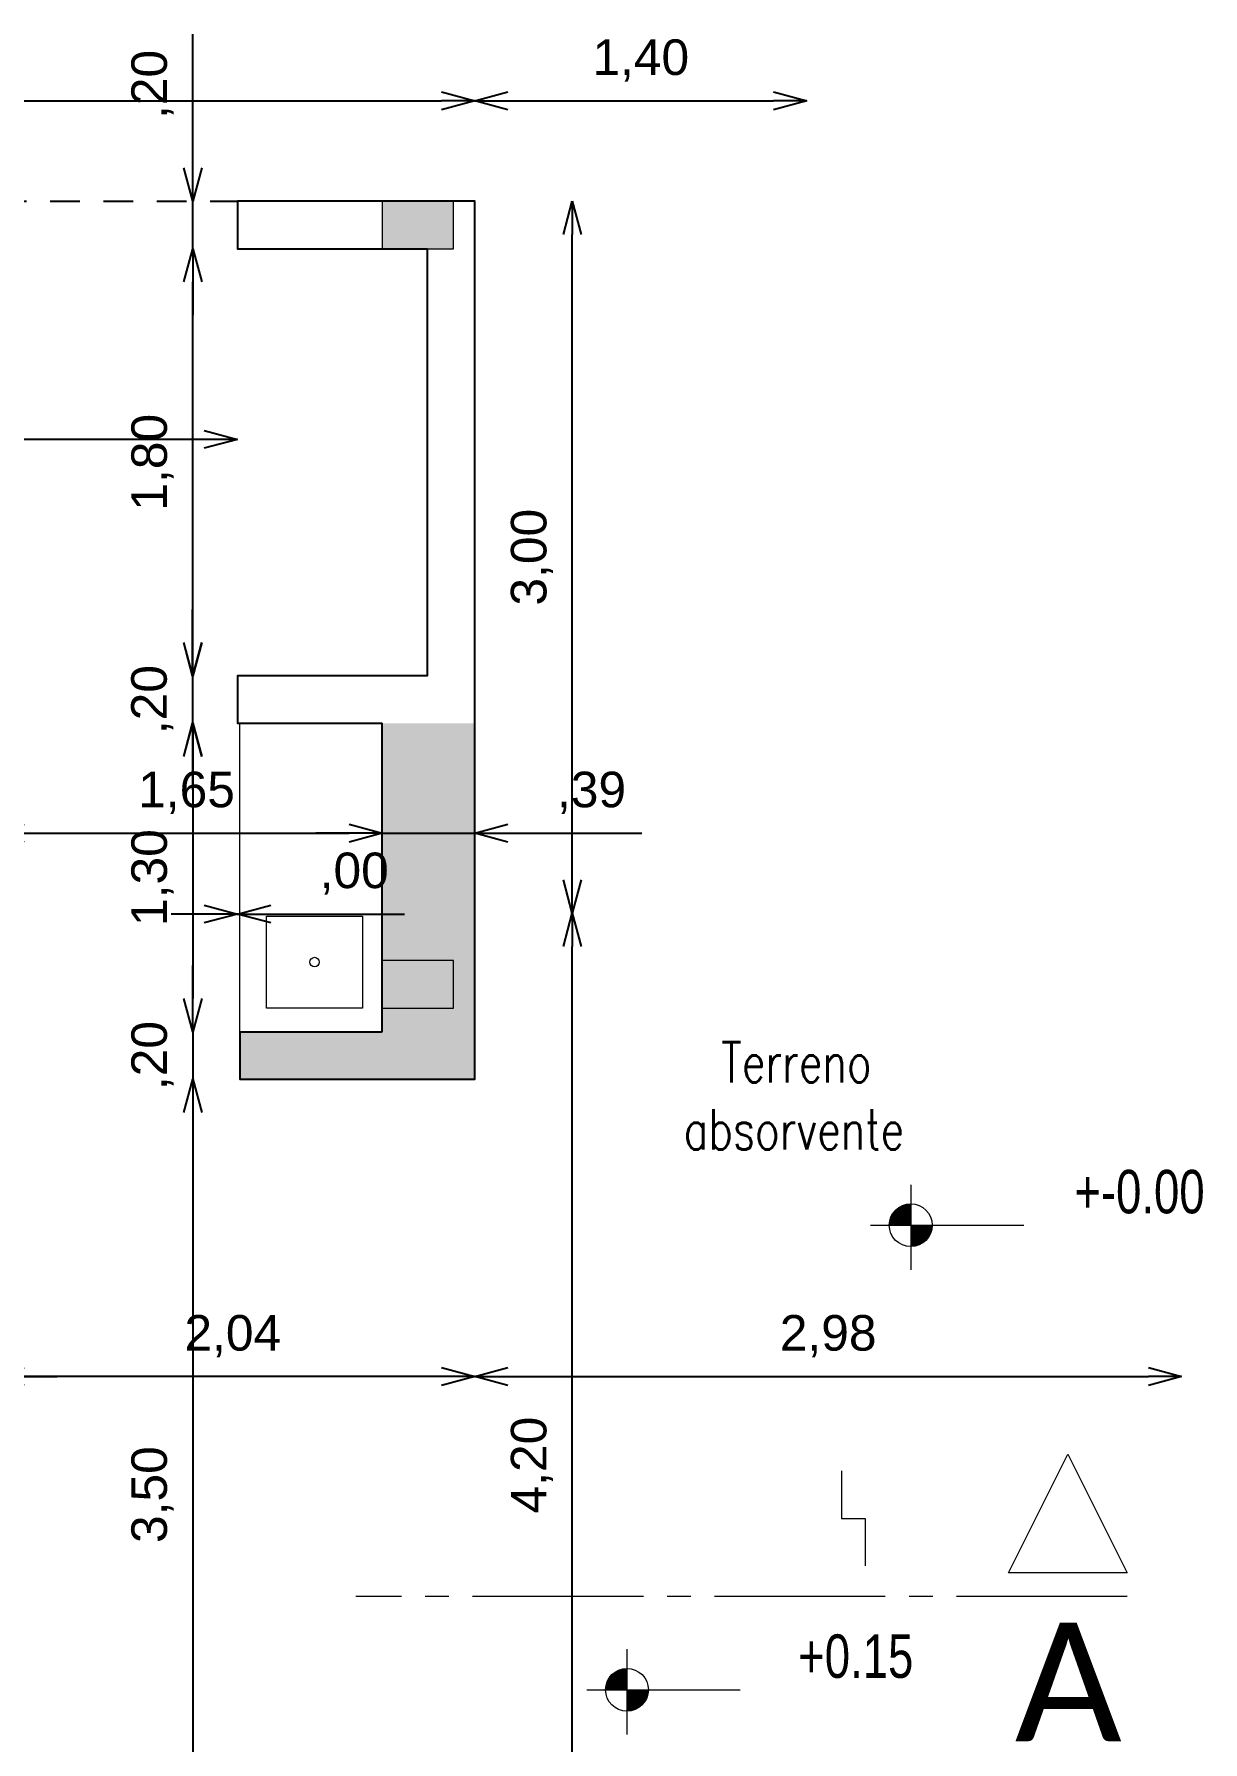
# Model space of a CAD drawing. Header units: millimetres. Extents: x 299 to 493, y -175 to -78.
# Drawn here: x 318.81 to 323.73, y -146.51 to -139.32 of the extents above; entities that cross this region are included whole.
import ezdxf

# ---------------------------------------------------------------- set-up
doc = ezdxf.new("R2010")
doc.units = ezdxf.units.MM
for name, pattern in [('ACAD_ISO04W100', [30, 24, -3, 0, -3]), ('HIDDEN2', [0.1875, 0.125, -0.0625]), ('JIS_02_1.0', [2, 1, -1])]:
    doc.linetypes.add(name, pattern=pattern)
for name, color, linetype, lineweight in [('0-COTAS', 11, 'Continuous', 15), ('0-EJES', 240, 'ACAD_ISO04W100', 20), ('0-EQUIPAMIENTO', 2, 'Continuous', 20), ('PILAR_HORMIGON', 2, 'Continuous', 20)]:
    doc.layers.add(name, color=color, linetype=linetype, lineweight=lineweight)
for name, color, linetype in [('0-ESTRUCTURA', 94, 'Continuous'), ('0-HATCH ROJO', 10, 'Continuous'), ('0-MUROS', 251, 'Continuous'), ('0-PROYECCIONES', 4, 'JIS_02_1.0'), ('0-TEXTO', 4, 'Continuous')]:
    doc.layers.add(name, color=color, linetype=linetype)
doc.styles.add('Arial', font='arial.ttf', dxfattribs={"height": 0.15})
doc.styles.add('DESLOC', font='arial.ttf', dxfattribs={"width": 0.75})
doc.styles.get("Standard").update_dxf_attribs({"font": 'arial.ttf'})
doc.dimstyles.new('CotaNº1', dxfattribs={"dimtxt": 0.15, "dimasz": 0.14, "dimexe": 0, "dimexo": 0.5, "dimgap": 0.08, "dimtad": 1, "dimzin": 4, "dimtxsty": 'Arial', "dimblk": 'OPEN30', "dimcen": 0.3, "dimse1": 1, "dimse2": 1, "dimaunit": 1, "dimazin": 0, "dimtfac": 1, "dimtmove": 0, "dimatfit": 2, "dimfxl": 1, "dimarcsym": 0})

# ---------------------------------------------------------------- blocks, each defined once
blk = doc.blocks.new('cota de nivel')
at = {"layer": '0-COTAS'}
for p, q in [((0, 0.1705), (0, -0.1878)), ((-0.1693, 0), (0.4766, 0))]:
    blk.add_line(p, q, dxfattribs=at)
at = {"layer": '0-COTAS', "const_width": 0.0902}
for points in [[(-0.0451, 0, -0.414214), (0, 0.0451, -0.414214)], [(0, -0.0451, 0.414214), (0.0451, 0, 0.414214)]]:
    blk.add_lwpolyline(points, format="xyb", dxfattribs=at)
at = {"layer": '0-COTAS'}
blk.add_circle((0, 0), 0.0902, dxfattribs=at)
blk = doc.blocks.new('_Open30')
at = {"color": 0, "linetype": 'ByBlock', "lineweight": -2}
for p, q in [((-1, 0.268), (0, 0)), ((0, 0), (-1, -0.268)), ((0, 0), (-1, 0))]:
    blk.add_line(p, q, dxfattribs=at)
blk = doc.blocks.new('*D126')
at = {"layer": '0-COTAS', "color": 0, "lineweight": -2, "transparency": 16777216}
for p, q in [((318.2834, -144.9731), (317.7195, -144.9731)), ((318.6234, -144.9731), (318.4234, -144.9731)), ((318.7634, -144.9731), (318.9034, -144.9731))]:
    blk.add_line(p, q, dxfattribs=at)
at = {"layer": 'Defpoints', "color": 0, "transparency": 16777216}
for p in [(318.4234, -144.9731), (318.4234, -144.9731), (318.6234, -144.9731)]:
    blk.add_point(p, dxfattribs=at)
at = {"layer": '0-COTAS', "color": 0, "lineweight": -2, "transparency": 16777216, "xscale": 0.14, "yscale": 0.14, "zscale": 0.14}
blk.add_blockref('_Open30', (318.4234, -144.9731), dxfattribs=at)
at = {"layer": '0-COTAS', "color": 0, "lineweight": -2, "transparency": 16777216, "xscale": 0.14, "yscale": 0.14, "zscale": 0.14, "rotation": 180}
blk.add_blockref('_Open30', (318.6234, -144.9731), dxfattribs=at)
at = {"layer": '0-COTAS', "color": 0, "transparency": 16777216, "insert": (317.9315, -144.8029), "char_height": 0.15, "attachment_point": 5, "style": 'Arial'}
blk.add_mtext(',20', dxfattribs=at)
blk = doc.blocks.new('*D127')
at = {"layer": '0-COTAS', "color": 0, "lineweight": -2, "transparency": 16777216}
blk.add_line((320.8034, -144.9731), (323.5034, -144.9731), dxfattribs=at)
at = {"layer": 'Defpoints', "color": 0, "transparency": 16777216}
for p in [(323.6434, -144.9731), (320.6634, -145.5707), (323.6434, -145.5707)]:
    blk.add_point(p, dxfattribs=at)
at = {"layer": '0-COTAS', "color": 0, "lineweight": -2, "transparency": 16777216, "xscale": 0.14, "yscale": 0.14, "zscale": 0.14, "rotation": 180}
blk.add_blockref('_Open30', (320.6634, -144.9731), dxfattribs=at)
at = {"layer": '0-COTAS', "color": 0, "lineweight": -2, "transparency": 16777216, "xscale": 0.14, "yscale": 0.14, "zscale": 0.14}
blk.add_blockref('_Open30', (323.6434, -144.9731), dxfattribs=at)
at = {"layer": '0-COTAS', "color": 0, "transparency": 16777216, "insert": (322.1534, -144.8029), "char_height": 0.15, "attachment_point": 5, "style": 'Arial'}
blk.add_mtext('2,98', dxfattribs=at)
blk = doc.blocks.new('*D149')
at = {"layer": '0-COTAS', "color": 0, "lineweight": -2, "transparency": 16777216}
blk.add_line((319.5234, -141.0244), (312.8634, -141.0244), dxfattribs=at)
at = {"layer": 'Defpoints', "color": 0, "transparency": 16777216}
for p in [(312.7234, -141.0244), (312.7234, -141.9485), (319.6634, -142.0207)]:
    blk.add_point(p, dxfattribs=at)
at = {"layer": '0-COTAS', "color": 0, "lineweight": -2, "transparency": 16777216, "xscale": 0.14, "yscale": 0.14, "zscale": 0.14, "rotation": 180}
blk.add_blockref('_Open30', (312.7234, -141.0244), dxfattribs=at)
at = {"layer": '0-COTAS', "color": 0, "lineweight": -2, "transparency": 16777216, "xscale": 0.14, "yscale": 0.14, "zscale": 0.14}
blk.add_blockref('_Open30', (319.6634, -141.0244), dxfattribs=at)
at = {"layer": '0-COTAS', "color": 0, "transparency": 16777216, "insert": (316.1934, -140.8542), "char_height": 0.15, "attachment_point": 5, "style": 'Arial'}
blk.add_mtext('6,94', dxfattribs=at)
blk = doc.blocks.new('*D265')
at = {"layer": '0-COTAS', "color": 0, "lineweight": -2, "transparency": 16777216}
for p, q in [((319.5234, -143.0244), (319.3834, -143.0244)), ((319.8034, -143.0244), (320.3673, -143.0244))]:
    blk.add_line(p, q, dxfattribs=at)
at = {"layer": 'Defpoints', "color": 0, "transparency": 16777216}
for p in [(319.6634, -142.0207), (319.6634, -142.2207), (319.6634, -143.0244)]:
    blk.add_point(p, dxfattribs=at)
at = {"layer": '0-COTAS', "color": 0, "lineweight": -2, "transparency": 16777216, "xscale": 0.14, "yscale": 0.14, "zscale": 0.14}
blk.add_blockref('_Open30', (319.6634, -143.0244), dxfattribs=at)
at = {"layer": '0-COTAS', "color": 0, "lineweight": -2, "transparency": 16777216, "xscale": 0.14, "yscale": 0.14, "zscale": 0.14, "rotation": 180}
blk.add_blockref('_Open30', (319.6634, -143.0244), dxfattribs=at)
at = {"layer": '0-COTAS', "color": 0, "transparency": 16777216, "insert": (320.1554, -142.8542), "char_height": 0.15, "attachment_point": 5, "style": 'Arial'}
blk.add_mtext(',00', dxfattribs=at)
blk = doc.blocks.new('*D266')
at = {"layer": '0-COTAS', "color": 0, "lineweight": -2, "transparency": 16777216}
for p, q in [((319.5234, -143.0244), (319.3834, -143.0244)), ((319.8034, -143.0244), (320.3673, -143.0244))]:
    blk.add_line(p, q, dxfattribs=at)
at = {"layer": 'Defpoints', "color": 0, "transparency": 16777216}
for p in [(319.6634, -140.2207), (319.6634, -142.2207), (319.6634, -143.0244)]:
    blk.add_point(p, dxfattribs=at)
at = {"layer": '0-COTAS', "color": 0, "lineweight": -2, "transparency": 16777216, "xscale": 0.14, "yscale": 0.14, "zscale": 0.14}
blk.add_blockref('_Open30', (319.6634, -143.0244), dxfattribs=at)
at = {"layer": '0-COTAS', "color": 0, "lineweight": -2, "transparency": 16777216, "xscale": 0.14, "yscale": 0.14, "zscale": 0.14, "rotation": 180}
blk.add_blockref('_Open30', (319.6634, -143.0244), dxfattribs=at)
at = {"layer": '0-COTAS', "color": 0, "transparency": 16777216, "insert": (320.1554, -142.8542), "char_height": 0.15, "attachment_point": 5, "style": 'Arial'}
blk.add_mtext(',00', dxfattribs=at)
blk = doc.blocks.new('*D150')
at = {"layer": '0-COTAS', "color": 0, "lineweight": -2, "transparency": 16777216}
for p, q in [((319.4749, -139.8807), (319.4749, -139.3168)), ((319.4749, -140.2207), (319.4749, -140.0207)), ((319.4749, -140.3607), (319.4749, -140.5007))]:
    blk.add_line(p, q, dxfattribs=at)
at = {"layer": 'Defpoints', "color": 0, "transparency": 16777216}
for p in [(318.8884, -140.0207), (319.4749, -140.0207), (318.8884, -140.2207)]:
    blk.add_point(p, dxfattribs=at)
at = {"layer": '0-COTAS', "color": 0, "lineweight": -2, "transparency": 16777216, "xscale": 0.14, "yscale": 0.14, "zscale": 0.14}
for p, rotation in [((319.4749, -140.0207), 270), ((319.4749, -140.2207), 90)]:
    blk.add_blockref('_Open30', p, dxfattribs=dict(at, rotation=rotation))
at = {"layer": '0-COTAS', "color": 0, "transparency": 16777216, "insert": (319.3047, -139.5287), "char_height": 0.15, "attachment_point": 5, "rotation": 90, "style": 'Arial'}
blk.add_mtext(',20', dxfattribs=at)
blk = doc.blocks.new('*D151')
at = {"layer": '0-COTAS', "color": 0, "lineweight": -2, "transparency": 16777216}
blk.add_line((319.4749, -142.3607), (319.4749, -143.3807), dxfattribs=at)
at = {"layer": 'Defpoints', "color": 0, "transparency": 16777216}
for p in [(318.9608, -142.2207), (319.4749, -143.5207), (320.2734, -143.5207)]:
    blk.add_point(p, dxfattribs=at)
at = {"layer": '0-COTAS', "color": 0, "lineweight": -2, "transparency": 16777216, "xscale": 0.14, "yscale": 0.14, "zscale": 0.14}
for p, rotation in [((319.4749, -142.2207), 90), ((319.4749, -143.5207), 270)]:
    blk.add_blockref('_Open30', p, dxfattribs=dict(at, rotation=rotation))
at = {"layer": '0-COTAS', "color": 0, "transparency": 16777216, "insert": (319.3047, -142.8707), "char_height": 0.15, "attachment_point": 5, "rotation": 90, "style": 'Arial'}
blk.add_mtext('1,30', dxfattribs=at)
blk = doc.blocks.new('*D152')
at = {"layer": '0-COTAS', "color": 0, "lineweight": -2, "transparency": 16777216}
for p, q in [((319.4741, -141.8807), (319.4741, -141.7407)), ((319.4741, -142.0207), (319.4741, -142.2207)), ((319.4741, -142.3607), (319.4741, -142.5007))]:
    blk.add_line(p, q, dxfattribs=at)
at = {"layer": 'Defpoints', "color": 0, "transparency": 16777216}
for p in [(319.6043, -142.0207), (319.4741, -142.2207), (319.6043, -142.2207)]:
    blk.add_point(p, dxfattribs=at)
at = {"layer": '0-COTAS', "color": 0, "lineweight": -2, "transparency": 16777216, "xscale": 0.14, "yscale": 0.14, "zscale": 0.14}
for p, rotation in [((319.4741, -142.0207), 270), ((319.4741, -142.2207), 90)]:
    blk.add_blockref('_Open30', p, dxfattribs=dict(at, rotation=rotation))
at = {"layer": '0-COTAS', "color": 0, "transparency": 16777216, "insert": (319.304, -142.1207), "char_height": 0.15, "attachment_point": 5, "rotation": 90, "style": 'Arial'}
blk.add_mtext(',20', dxfattribs=at)
blk = doc.blocks.new('*D153')
at = {"layer": '0-COTAS', "color": 0, "lineweight": -2, "transparency": 16777216}
blk.add_line((319.4749, -141.8807), (319.4749, -140.3607), dxfattribs=at)
at = {"layer": 'Defpoints', "color": 0, "transparency": 16777216}
for p in [(319.4749, -140.2207), (319.6043, -140.2207), (319.6043, -142.0207)]:
    blk.add_point(p, dxfattribs=at)
at = {"layer": '0-COTAS', "color": 0, "lineweight": -2, "transparency": 16777216, "xscale": 0.14, "yscale": 0.14, "zscale": 0.14}
for p, rotation in [((319.4749, -140.2207), 90), ((319.4749, -142.0207), 270)]:
    blk.add_blockref('_Open30', p, dxfattribs=dict(at, rotation=rotation))
at = {"layer": '0-COTAS', "color": 0, "transparency": 16777216, "insert": (319.3047, -141.1207), "char_height": 0.15, "attachment_point": 5, "rotation": 90, "style": 'Arial'}
blk.add_mtext('1,80', dxfattribs=at)
blk = doc.blocks.new('*D267')
at = {"layer": '0-COTAS', "color": 0, "lineweight": -2, "transparency": 16777216}
blk.add_line((320.5234, -144.9731), (318.7634, -144.9731), dxfattribs=at)
at = {"layer": 'Defpoints', "color": 0, "transparency": 16777216}
for p in [(318.6234, -143.7283), (320.6634, -143.8207), (318.6234, -144.9731)]:
    blk.add_point(p, dxfattribs=at)
at = {"layer": '0-COTAS', "color": 0, "lineweight": -2, "transparency": 16777216, "xscale": 0.14, "yscale": 0.14, "zscale": 0.14, "rotation": 180}
blk.add_blockref('_Open30', (318.6234, -144.9731), dxfattribs=at)
at = {"layer": '0-COTAS', "color": 0, "lineweight": -2, "transparency": 16777216, "xscale": 0.14, "yscale": 0.14, "zscale": 0.14}
blk.add_blockref('_Open30', (320.6634, -144.9731), dxfattribs=at)
at = {"layer": '0-COTAS', "color": 0, "transparency": 16777216, "insert": (319.6434, -144.8029), "char_height": 0.15, "attachment_point": 5, "style": 'Arial'}
blk.add_mtext('2,04', dxfattribs=at)
blk = doc.blocks.new('*D154')
at = {"layer": '0-COTAS', "color": 0, "lineweight": -2, "transparency": 16777216}
blk.add_line((319.4749, -143.8607), (319.4749, -147.0807), dxfattribs=at)
at = {"layer": 'Defpoints', "color": 0, "transparency": 16777216}
for p in [(319.6734, -143.7207), (319.4749, -147.2207), (319.6734, -147.2207)]:
    blk.add_point(p, dxfattribs=at)
at = {"layer": '0-COTAS', "color": 0, "lineweight": -2, "transparency": 16777216, "xscale": 0.14, "yscale": 0.14, "zscale": 0.14}
for p, rotation in [((319.4749, -143.7207), 90), ((319.4749, -147.2207), 270)]:
    blk.add_blockref('_Open30', p, dxfattribs=dict(at, rotation=rotation))
at = {"layer": '0-COTAS', "color": 0, "transparency": 16777216, "insert": (319.3047, -145.4707), "char_height": 0.15, "attachment_point": 5, "rotation": 90, "style": 'Arial'}
blk.add_mtext('3,50', dxfattribs=at)
blk = doc.blocks.new('*D168')
at = {"layer": '0-COTAS', "color": 0, "lineweight": -2, "transparency": 16777216}
blk.add_line((312.8634, -139.598), (320.5234, -139.598), dxfattribs=at)
at = {"layer": 'Defpoints', "color": 0, "transparency": 16777216}
for p in [(320.6634, -139.598), (312.7234, -139.9989), (320.6634, -139.9989)]:
    blk.add_point(p, dxfattribs=at)
at = {"layer": '0-COTAS', "color": 0, "lineweight": -2, "transparency": 16777216, "xscale": 0.14, "yscale": 0.14, "zscale": 0.14, "rotation": 180}
blk.add_blockref('_Open30', (312.7234, -139.598), dxfattribs=at)
at = {"layer": '0-COTAS', "color": 0, "lineweight": -2, "transparency": 16777216, "xscale": 0.14, "yscale": 0.14, "zscale": 0.14}
blk.add_blockref('_Open30', (320.6634, -139.598), dxfattribs=at)
at = {"layer": '0-COTAS', "color": 0, "transparency": 16777216, "insert": (316.6934, -139.4278), "char_height": 0.15, "attachment_point": 5, "style": 'Arial'}
blk.add_mtext('7,94', dxfattribs=at)
blk = doc.blocks.new('*D172')
at = {"layer": '0-COTAS', "color": 0, "lineweight": -2, "transparency": 16777216}
blk.add_line((320.8034, -139.598), (321.9234, -139.598), dxfattribs=at)
at = {"layer": 'Defpoints', "color": 0, "transparency": 16777216}
for p in [(320.6634, -139.598), (322.0634, -139.598), (322.0634, -139.598)]:
    blk.add_point(p, dxfattribs=at)
at = {"layer": '0-COTAS', "color": 0, "lineweight": -2, "transparency": 16777216, "xscale": 0.14, "yscale": 0.14, "zscale": 0.14, "rotation": 180}
blk.add_blockref('_Open30', (320.6634, -139.598), dxfattribs=at)
at = {"layer": '0-COTAS', "color": 0, "lineweight": -2, "transparency": 16777216, "xscale": 0.14, "yscale": 0.14, "zscale": 0.14}
blk.add_blockref('_Open30', (322.0634, -139.598), dxfattribs=at)
at = {"layer": '0-COTAS', "color": 0, "transparency": 16777216, "insert": (321.3634, -139.4278), "char_height": 0.15, "attachment_point": 5, "style": 'Arial'}
blk.add_mtext('1,40', dxfattribs=at)
blk = doc.blocks.new('*D409')
at = {"layer": '0-COTAS', "color": 0, "lineweight": -2, "transparency": 16777216}
blk.add_line((321.0748, -147.0807), (321.0748, -143.1607), dxfattribs=at)
at = {"layer": 'Defpoints', "color": 0, "transparency": 16777216}
for p in [(318.6234, -143.0207), (321.0748, -143.0207), (320.5734, -147.2207)]:
    blk.add_point(p, dxfattribs=at)
at = {"layer": '0-COTAS', "color": 0, "lineweight": -2, "transparency": 16777216, "xscale": 0.14, "yscale": 0.14, "zscale": 0.14}
for p, rotation in [((321.0748, -143.0207), 90), ((321.0748, -147.2207), 270)]:
    blk.add_blockref('_Open30', p, dxfattribs=dict(at, rotation=rotation))
at = {"layer": '0-COTAS', "color": 0, "transparency": 16777216, "insert": (320.9047, -145.3463), "char_height": 0.15, "attachment_point": 5, "rotation": 90, "style": 'Arial'}
blk.add_mtext('4,20', dxfattribs=at)
blk = doc.blocks.new('*D410')
at = {"layer": '0-COTAS', "color": 0, "lineweight": -2, "transparency": 16777216}
blk.add_line((321.0748, -142.8807), (321.0748, -140.1607), dxfattribs=at)
at = {"layer": 'Defpoints', "color": 0, "transparency": 16777216}
for p in [(318.6234, -140.0207), (321.0748, -140.0207), (318.6234, -143.0207)]:
    blk.add_point(p, dxfattribs=at)
at = {"layer": '0-COTAS', "color": 0, "lineweight": -2, "transparency": 16777216, "xscale": 0.14, "yscale": 0.14, "zscale": 0.14}
for p, rotation in [((321.0748, -140.0207), 90), ((321.0748, -143.0207), 270)]:
    blk.add_blockref('_Open30', p, dxfattribs=dict(at, rotation=rotation))
at = {"layer": '0-COTAS', "color": 0, "transparency": 16777216, "insert": (320.9047, -141.5207), "char_height": 0.15, "attachment_point": 5, "rotation": 90, "style": 'Arial'}
blk.add_mtext('3,00', dxfattribs=at)
blk = doc.blocks.new('*D414')
at = {"layer": '0-COTAS', "color": 0, "lineweight": -2, "transparency": 16777216}
blk.add_line((318.7634, -142.6835), (320.1334, -142.6835), dxfattribs=at)
at = {"layer": 'Defpoints', "color": 0, "transparency": 16777216}
for p in [(320.2734, -142.6835), (318.6234, -143.0207), (320.2734, -143.0207)]:
    blk.add_point(p, dxfattribs=at)
at = {"layer": '0-COTAS', "color": 0, "lineweight": -2, "transparency": 16777216, "xscale": 0.14, "yscale": 0.14, "zscale": 0.14, "rotation": 180}
blk.add_blockref('_Open30', (318.6234, -142.6835), dxfattribs=at)
at = {"layer": '0-COTAS', "color": 0, "lineweight": -2, "transparency": 16777216, "xscale": 0.14, "yscale": 0.14, "zscale": 0.14}
blk.add_blockref('_Open30', (320.2734, -142.6835), dxfattribs=at)
at = {"layer": '0-COTAS', "color": 0, "transparency": 16777216, "insert": (319.4484, -142.5134), "char_height": 0.15, "attachment_point": 5, "style": 'Arial'}
blk.add_mtext('1,65', dxfattribs=at)
blk = doc.blocks.new('*D386')
at = {"layer": '0-COTAS', "color": 0, "lineweight": -2, "transparency": 16777216}
for p, q in [((320.1334, -142.6835), (319.9934, -142.6835)), ((320.2734, -142.6835), (320.6634, -142.6835)), ((320.8034, -142.6835), (321.3681, -142.6835))]:
    blk.add_line(p, q, dxfattribs=at)
at = {"layer": 'Defpoints', "color": 0, "transparency": 16777216}
for p in [(320.6634, -142.5513), (320.2734, -142.6835), (320.6634, -142.6835)]:
    blk.add_point(p, dxfattribs=at)
at = {"layer": '0-COTAS', "color": 0, "lineweight": -2, "transparency": 16777216, "xscale": 0.14, "yscale": 0.14, "zscale": 0.14}
blk.add_blockref('_Open30', (320.2734, -142.6835), dxfattribs=at)
at = {"layer": '0-COTAS', "color": 0, "lineweight": -2, "transparency": 16777216, "xscale": 0.14, "yscale": 0.14, "zscale": 0.14, "rotation": 180}
blk.add_blockref('_Open30', (320.6634, -142.6835), dxfattribs=at)
at = {"layer": '0-COTAS', "color": 0, "transparency": 16777216, "insert": (321.1558, -142.5134), "char_height": 0.15, "attachment_point": 5, "style": 'Arial'}
blk.add_mtext(',39', dxfattribs=at)
blk = doc.blocks.new('*D387')
at = {"layer": '0-COTAS', "color": 0, "lineweight": -2, "transparency": 16777216}
for p, q in [((319.4749, -143.3807), (319.4749, -143.2407)), ((319.4749, -143.5207), (319.4749, -143.7207)), ((319.4749, -143.8607), (319.4749, -144.0007))]:
    blk.add_line(p, q, dxfattribs=at)
at = {"layer": 'Defpoints', "color": 0, "transparency": 16777216}
for p in [(319.6734, -143.5207), (319.4749, -143.7207), (319.6734, -143.7207)]:
    blk.add_point(p, dxfattribs=at)
at = {"layer": '0-COTAS', "color": 0, "lineweight": -2, "transparency": 16777216, "xscale": 0.14, "yscale": 0.14, "zscale": 0.14}
for p, rotation in [((319.4749, -143.5207), 270), ((319.4749, -143.7207), 90)]:
    blk.add_blockref('_Open30', p, dxfattribs=dict(at, rotation=rotation))
at = {"layer": '0-COTAS', "color": 0, "transparency": 16777216, "insert": (319.3047, -143.6207), "char_height": 0.15, "attachment_point": 5, "rotation": 90, "style": 'Arial'}
blk.add_mtext(',20', dxfattribs=at)

msp = doc.modelspace()

# ---------------------------------------------------------------- hatches: boundary and pattern name
at = {"layer": '0-ESTRUCTURA'}
h = msp.add_hatch(color=256, dxfattribs=at)
h.dxf.hatch_style = 1
h.paths.add_polyline_path([(313.0234, -140.0207), (312.7234, -140.0207), (312.7234, -140.2207), (313.0234, -140.2207)])
h.paths.add_polyline_path([(320.5734, -140.0207), (320.2734, -140.0207), (320.2734, -140.2207), (320.5734, -140.2207)])
h.paths.add_polyline_path([(312.2734, -143.0207), (311.8234, -143.0207), (311.8234, -143.2207), (312.2734, -143.2207)])
h.paths.add_polyline_path([(318.6234, -143.0207), (318.4234, -143.0207), (318.4234, -143.4107), (318.6234, -143.4107)])
h.paths.add_polyline_path([(320.5734, -143.2207), (320.2734, -143.2207), (320.2734, -143.4207), (320.5734, -143.4207)])
h.paths.add_polyline_path([(307.3234, -144.1707), (307.1234, -144.1707), (307.1234, -144.3707), (307.3234, -144.3707)])
h.paths.add_polyline_path([(311.9734, -147.2207), (311.8234, -147.2207), (311.8234, -147.5207), (311.9734, -147.5207)])
h.paths.add_polyline_path([(315.0234, -147.2207), (314.5234, -147.2207), (314.5234, -147.3707), (314.6234, -147.3707), (315.0234, -147.3707)])
h.paths.add_polyline_path([(320.5734, -147.2207), (320.2234, -147.2207), (320.2234, -147.3707), (320.5734, -147.3707)])
h.paths.add_polyline_path([(307.8234, -148.9707), (307.1234, -148.9707), (307.1234, -149.1707), (307.8234, -149.1707)])
h.paths.add_polyline_path([(311.9734, -148.9207), (311.8234, -148.9207), (311.8234, -149.1707), (311.9734, -149.1707)])
h.paths.add_polyline_path([(320.5734, -150.1707), (319.6734, -150.1707), (319.6734, -150.3707), (320.5734, -150.3707)])
h.paths.add_polyline_path([(311.1034, -151.2707), (310.9034, -151.2707), (310.9034, -151.4707), (311.1034, -151.4707)])
h.paths.add_polyline_path([(316.1734, -151.2707), (315.9734, -151.2707), (315.9734, -151.5207), (316.1734, -151.5207)])
h.paths.add_polyline_path([(316.1734, -153.3207), (315.9734, -153.3207), (315.9734, -153.5207), (316.1734, -153.5207)])
h.paths.add_polyline_path([(319.8734, -153.3207), (319.6734, -153.3207), (319.6734, -153.5207), (319.8734, -153.5207)])
at = {"layer": '0-HATCH ROJO'}
h = msp.add_hatch(color=256, dxfattribs=at)
h.dxf.hatch_style = 1
h.paths.add_polyline_path([(320.6634, -142.2207), (320.2734, -142.2207), (320.2734, -143.5207), (319.6734, -143.5207), (319.6734, -143.7207), (320.6634, -143.7207)])

# ---------------------------------------------------------------- linework, layer by layer
at = {"layer": '0-COTAS', "ltscale": 0.025}
for p, q in [((322.2096, -145.3707, 0.0414), (322.2096, -145.5707, 0.0414)), ((322.2096, -145.5707, 0.0414), (322.3096, -145.5707, 0.0414)), ((322.3096, -145.5707, 0.0414), (322.3096, -145.7707, 0.0414))]:
    msp.add_line(p, q, dxfattribs=at)
at = {"layer": '0-COTAS', "linetype": 'Continuous', "elevation": 0.0414, "flags": 128}
msp.add_lwpolyline([(323.1643, -145.3001), (323.4143, -145.8001), (322.9143, -145.8001), (323.1643, -145.3001)], dxfattribs=at)
at = {"layer": '0-EJES', "ltscale": 0.03}
msp.add_line((323.4143, -145.9001, 0.0414), (320.1615, -145.9001, 0.0414), dxfattribs=at)
at = {"layer": '0-EQUIPAMIENTO', "color": 2}
msp.add_line((319.6734, -143.5207, 0.0414), (319.6734, -142.2207, 0.0414), dxfattribs=at)
at = {"layer": '0-EQUIPAMIENTO', "color": 2, "elevation": 0.0414}
msp.add_lwpolyline([(319.7852, -143.0326), (320.1908, -143.0326), (320.1908, -143.4207), (319.7852, -143.4207)], close=True, dxfattribs=at)
at = {"layer": '0-EQUIPAMIENTO', "color": 2}
msp.add_circle((319.988, -143.2266, 0.0414), 0.02, dxfattribs=at)
at = {"layer": '0-MUROS'}
for p, q in [((320.2734, -143.5207, 0.0414), (320.2734, -142.2207, 0.0414)), ((319.6734, -143.5207, 0.0414), (320.2734, -143.5207, 0.0414))]:
    msp.add_line(p, q, dxfattribs=at)
at = {"layer": '0-MUROS', "elevation": 0.0414}
for points in [[(320.6634, -142.2207), (320.6634, -140.0207), (319.6634, -140.0207), (319.6634, -140.2207), (320.4634, -140.2207), (320.4634, -142.0207), (319.6634, -142.0207), (319.6634, -142.2207), (320.2734, -142.2207)], [(320.2734, -143.7207), (320.6634, -143.7207), (320.6634, -142.2207)], [(319.6734, -143.5207), (319.6734, -143.7207), (320.6634, -143.7207)]]:
    msp.add_lwpolyline(points, dxfattribs=at)
at = {"layer": '0-PROYECCIONES', "linetype": 'HIDDEN2'}
msp.add_line((313.0234, -140.0207, 0.0414), (319.6634, -140.0207, 0.0414), dxfattribs=at)
at = {"layer": 'PILAR_HORMIGON'}
for points in [[(320.2734, -140.2207), (320.5734, -140.2207), (320.5734, -140.0207), (320.2734, -140.0207), (320.2734, -140.2207)], [(320.2734, -143.4207), (320.5734, -143.4207), (320.5734, -143.2207), (320.2734, -143.2207), (320.2734, -143.4207)]]:
    msp.add_lwpolyline(points, close=True, dxfattribs=at)

# ---------------------------------------------------------------- block references
at = {"layer": '0-COTAS'}
for p in [(322.5014, -144.3355, 0.0414), (321.3053, -146.293, 0.0414)]:
    msp.add_blockref('cota de nivel', p, dxfattribs=at)

# ---------------------------------------------------------------- texts
at = {"layer": '0-COTAS', "char_height": 0.1832, "width": 1.651231, "attachment_point": 5, "line_spacing_factor": 0.7, "style": 'DESLOC'}
for s, insert in [('+-0.00', (323.4658, -144.1952, 0.0414)), ('+0.15', (322.2697, -146.1526, 0.0414))]:
    msp.add_mtext(s, dxfattribs=dict(at, insert=insert))
at = {"layer": '0-COTAS', "extrusion": (0, 0, -1), "insert": (324.0872, -146.0097, 0.0414), "char_height": 0.5, "attachment_point": 1, "text_direction": (-1, 0, 0)}
msp.add_mtext_dynamic_manual_height_columns('\\pi0.69579;{\\fCalibri|b0|i0|c0|p34;A}', width=1.820431, gutter_width=1, heights=[0], dxfattribs=at)
at = {"layer": '0-TEXTO', "insert": (321.1717, -143.5636, 0.0414), "char_height": 0.2, "attachment_point": 1, "style": 'DESLOC'}
msp.add_mtext_dynamic_manual_height_columns('\\pi0.53072;{\\Fromans|c0;\\H0.85x;Terreno \\P\\pi0.37286;absorvente}', width=1.741436, gutter_width=1.5, heights=[0], dxfattribs=at)

# ---------------------------------------------------------------- dimensions: what is measured, and where the dimension line sits
at = {"layer": '0-COTAS'}
for base, p1, p2, picture, middle in [((320.6634, -139.598, 0.0414), (312.7234, -139.9989, 0.0414), (320.6634, -139.9989, 0.0414), '*D168', (316.6934, -139.4278, 0.0414)), ((322.0634, -139.598, 0.0414), (320.6634, -139.598, 0.0414), (322.0634, -139.598, 0.0414), '*D172', (321.3634, -139.4278, 0.0414)), ((319.6634257031, -143.0243539101, 0.0413645676), (319.6634257031, -142.2206576765, 0.0413645676), (319.6634257031, -140.2206576765, 0.0413645676), '*D266', (320.155366358, -142.8542106632, 0.0413645676)), ((312.7234, -141.0244, 0.0414), (319.6634, -142.0207, 0.0414), (312.7234, -141.9485, 0.0414), '*D149', (316.1934, -140.8542, 0.0414)), ((319.6634257031, -143.0243539101, 0.0413645676), (319.6634257031, -142.0206576765, 0.0413645676), (319.6634257031, -142.2206576765, 0.0413645676), '*D265', (320.155366358, -142.8542106632, 0.0413645676)), ((320.2734, -142.6835, 0.0414), (318.6234, -143.0207, 0.0414), (320.2734, -143.0207, 0.0414), '*D414', (319.4484, -142.5134, 0.0414)), ((320.6634, -142.6835, 0.0414), (320.2734, -142.6835, 0.0414), (320.6634, -142.5513, 0.0414), '*D386', (321.1558, -142.5134, 0.0414)), ((318.6234, -144.9731, 0.0414), (320.6634, -143.8207, 0.0414), (318.6234, -143.7283, 0.0414), '*D267', (319.6434, -144.8029, 0.0414)), ((318.4234, -144.9731, 0.0414), (318.6234, -144.9731, 0.0414), (318.4234, -144.9731, 0.0414), '*D126', (317.9315, -144.8029, 0.0414)), ((323.6434, -144.9731, 0.0414), (320.6634, -145.5707, 0.0414), (323.6434, -145.5707, 0.0414), '*D127', (322.1534, -144.8029, 0.0414))]:
    dim = msp.add_linear_dim(base=base, p1=p1, p2=p2, dimstyle='CotaNº1', dxfattribs=at)
    dim.commit()
    dim.dimension.update_dxf_attribs({"geometry": picture, "text_midpoint": middle})
for base, p1, p2, picture, middle in [((319.4749, -140.0207, 0.0414), (318.8884, -140.2207, 0.0414), (318.8884, -140.0207, 0.0414), '*D150', (319.3047, -139.5287, 0.0414)), ((321.0748, -140.0207, 0.0414), (318.6234, -143.0207, 0.0414), (318.6234, -140.0207, 0.0414), '*D410', (320.9047, -141.5207, 0.0414)), ((319.4749, -140.2207, 0.0414), (319.6043, -142.0207, 0.0414), (319.6043, -140.2207, 0.0414), '*D153', (319.3047, -141.1207, 0.0414)), ((319.4749, -143.5207, 0.0414), (318.9608, -142.2207, 0.0414), (320.2734, -143.5207, 0.0414), '*D151', (319.3047, -142.8707, 0.0414)), ((319.4749, -147.2207, 0.0414), (319.6734, -143.7207, 0.0414), (319.6734, -147.2207, 0.0414), '*D154', (319.3047, -145.4707, 0.0414))]:
    dim = msp.add_linear_dim(base=base, p1=p1, p2=p2, angle=90, dimstyle='CotaNº1', dxfattribs=at)
    dim.commit()
    dim.dimension.update_dxf_attribs({"geometry": picture, "text_midpoint": middle})
for base, p1, p2, picture, middle in [((319.4741, -142.2207, 0.0414), (319.6043, -142.0207, 0.0414), (319.6043, -142.2207, 0.0414), '*D152', (319.4741, -142.1207, 0.0414)), ((321.0748, -143.0207, 0.0414), (320.5734, -147.2207, 0.0414), (318.6234, -143.0207, 0.0414), '*D409', (321.0748, -145.3463, 0.0414)), ((319.4749, -143.7207, 0.0414), (319.6734, -143.5207, 0.0414), (319.6734, -143.7207, 0.0414), '*D387', (319.4749, -143.6207, 0.0414))]:
    dim = msp.add_linear_dim(base=base, p1=p1, p2=p2, angle=90, dimstyle='CotaNº1', dxfattribs=at)
    dim.commit()
    dim.dimension.update_dxf_attribs({"geometry": picture, "text_midpoint": middle, "dimtype": 160})

doc.saveas('drawing.dxf')
